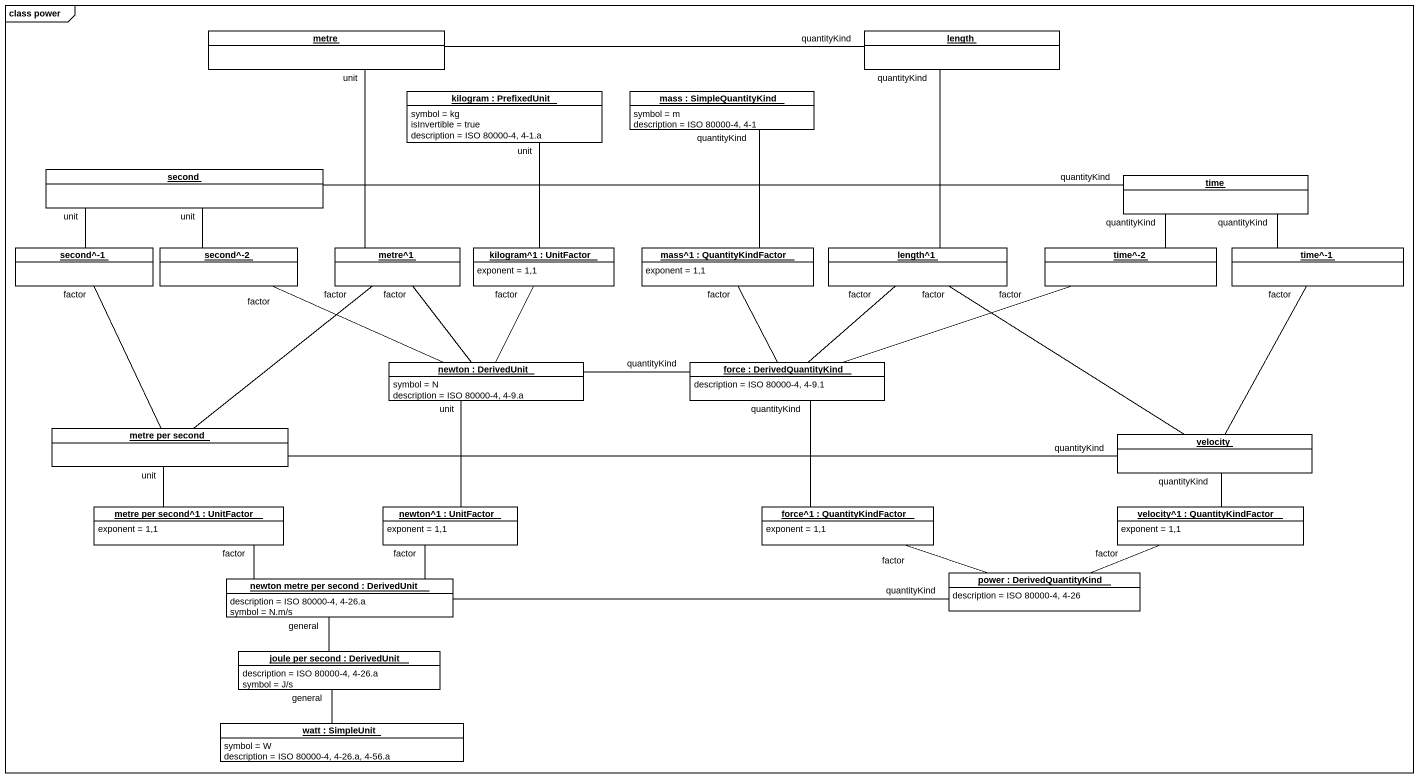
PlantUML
@startuml
mainframe class power
hide circle
hide empty members
object metre #FFFFFF
object length #FFFFFF
object "kilogram : PrefixedUnit" as kilogram #FFFFFF {
  symbol = kg
  isInvertible = true
  description = ISO 80000-4, 4-1.a
}
object "mass : SimpleQuantityKind" as mass #FFFFFF {
  symbol = m
  description = ISO 80000-4, 4-1
}
object second #FFFFFF
object time #FFFFFF
object "second^-1" as second_1 #FFFFFF
object "second^-2" as second_2 #FFFFFF
object "metre^1" as metre_1 #FFFFFF
object "kilogram^1 : UnitFactor" as kilogram_1 #FFFFFF {
  exponent = 1,1
}
object "mass^1 : QuantityKindFactor" as mass_1 #FFFFFF {
  exponent = 1,1
}
object "length^1" as length_1 #FFFFFF
object "time^-2" as time_2 #FFFFFF
object "time^-1" as time_1 #FFFFFF
object "newton : DerivedUnit" as newton #FFFFFF {
  symbol = N
  description = ISO 80000-4, 4-9.a
}
object "force : DerivedQuantityKind" as force #FFFFFF {
  description = ISO 80000-4, 4-9.1
}
object "metre per second" as metre_per_second #FFFFFF
object velocity #FFFFFF
object "metre per second^1 : UnitFactor" as metre_per_second_1 #FFFFFF {
  exponent = 1,1
}
object "newton^1 : UnitFactor" as newton_1 #FFFFFF {
  exponent = 1,1
}
object "force^1 : QuantityKindFactor" as force_1 #FFFFFF {
  exponent = 1,1
}
object "velocity^1 : QuantityKindFactor" as velocity_1 #FFFFFF {
  exponent = 1,1
}
object "power : DerivedQuantityKind" as power #FFFFFF {
  description = ISO 80000-4, 4-26
}
object "newton metre per second : DerivedUnit" as newton_metre_per_second #FFFFFF {
  description = ISO 80000-4, 4-26.a
  symbol = N.m/s
}
object "joule per second : DerivedUnit" as joule_per_second #FFFFFF {
  description = ISO 80000-4, 4-26.a
  symbol = J/s
}
object "watt : SimpleUnit" as watt #FFFFFF {
  symbol = W
  description = ISO 80000-4, 4-26.a, 4-56.a
}
metre -right- length : quantityKind
metre -- metre_1 : unit
length -- length_1 : quantityKind
kilogram -- kilogram_1 : unit
mass -- mass_1 : quantityKind
second -right- time : quantityKind
second -- second_1 : unit
second -- second_2 : unit
time -- time_2 : quantityKind
time -- time_1 : quantityKind
second_1 -- metre_per_second : factor
second_2 -right- newton : factor
metre_1 -- newton : factor
metre_1 -- metre_per_second : factor
kilogram_1 -- newton : factor
mass_1 -- force : factor
length_1 -- force : factor
length_1 -- velocity : factor
time_2 -left- force : factor
time_1 -- velocity : factor
newton -right- force : quantityKind
newton -- newton_1 : unit
force -- force_1 : quantityKind
metre_per_second -right- velocity : quantityKind
metre_per_second -- metre_per_second_1 : unit
velocity -- velocity_1 : quantityKind
metre_per_second_1 -right- newton_metre_per_second : factor
newton_1 -- newton_metre_per_second : factor
force_1 -right- power : factor
velocity_1 -left- power : factor
newton_metre_per_second -right- power : quantityKind
newton_metre_per_second -- joule_per_second : general
joule_per_second -- watt : general
@enduml
